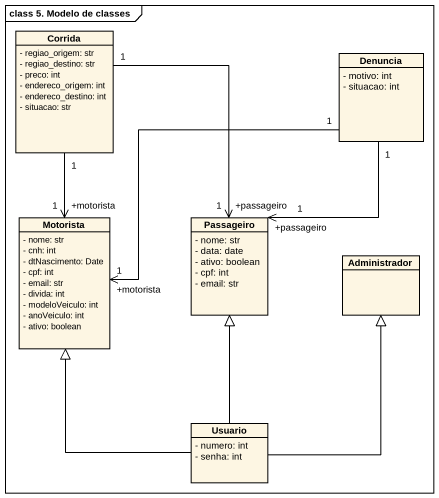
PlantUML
@startuml
mainframe class 5. Modelo de classes
hide circle
hide empty members
skinparam classAttributeIconSize 0
class Corrida {
  - regiao_origem: str
  - regiao_destino: str
  - preco: int
  - endereco_origem: int
  - endereco_destino: int
  - situacao: str
}
class Denuncia {
  - motivo: int
  - situacao: int
}
class Motorista {
  - nome: str
  - cnh: int
  - dtNascimento: Date
  - cpf: int
  - email: str
  - divida: int
  - modeloVeiculo: int
  - anoVeiculo: int
  - ativo: boolean
}
class Passageiro {
  - nome: str
  - data: date
  - ativo: boolean
  - cpf: int
  - email: str
}
class Administrador
class Usuario {
  - numero: int
  - senha: int
}
Corrida "1" --> "+passageiro\n1" Passageiro
Motorista "+motorista\n1" <-up- "1" Corrida
Motorista "+motorista\n1" <-right- "1" Denuncia
Passageiro "+passageiro\n1" <-up- "1" Denuncia
Usuario -up-|> Motorista
Usuario -up-|> Passageiro
Usuario -up-|> Administrador
@enduml
